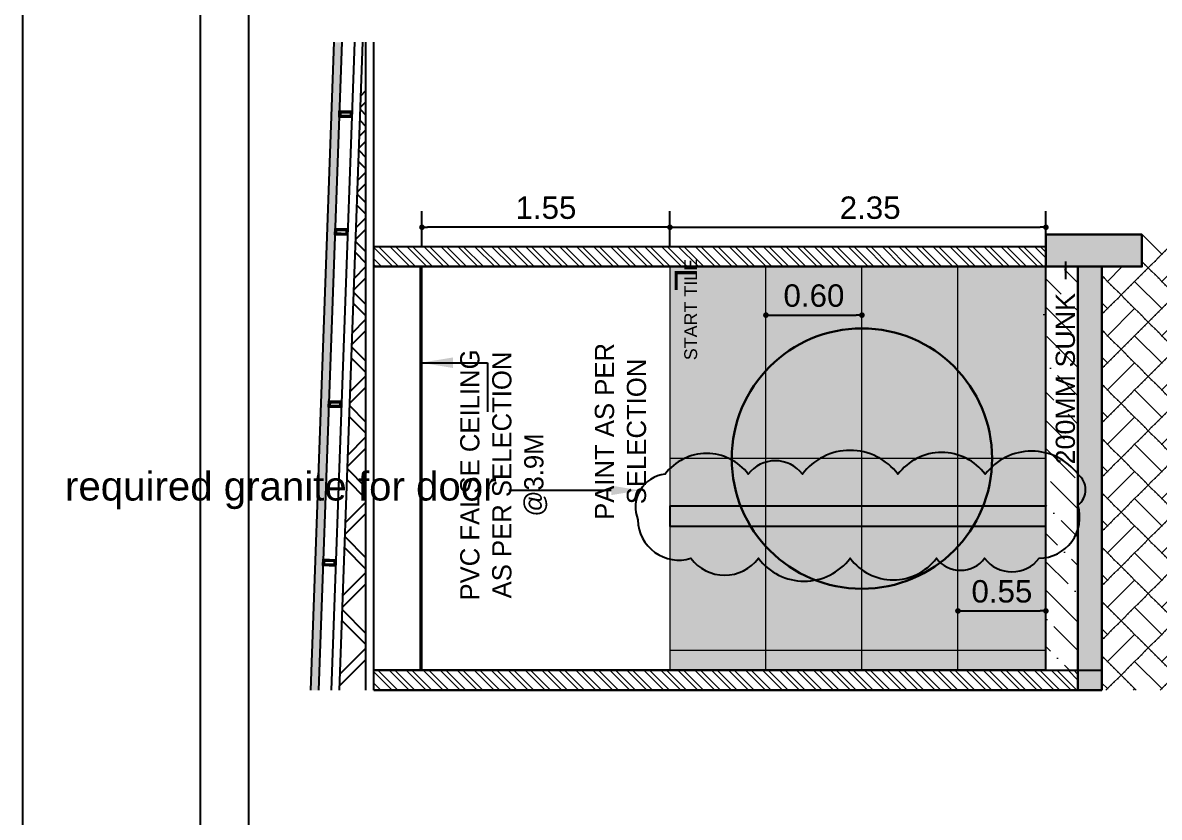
# Model space of a CAD drawing. Header units: metres. Extents: x 494 to 1845, y -666 to 1061.
# Drawn here: x 1396.85 to 1403.95, y 225.87 to 230.84 of the extents above; entities that cross this region are included whole.
import ezdxf
from ezdxf import colors
from ezdxf.entities.mleader import LeaderData, LeaderLine
from ezdxf.math import Vec2, Vec3

# ---------------------------------------------------------------- set-up
doc = ezdxf.new("R2010")
doc.units = ezdxf.units.M
doc.header["$MEASUREMENT"] = 0
doc.linetypes.add('1', pattern=[0])
doc.layers.get('Defpoints').update_dxf_attribs({"color": 12})
for name, color, linetype, lineweight in [('01 WALL', 7, 'Continuous', 25), ('ARCHITECTURAL COMMENTS', 2, 'Continuous', 30), ('DIMENSION', 8, 'Continuous', 5), ('VDA-Col-slab', 1, 'Continuous', 30), ('VDA-ELEV LINES', 8, 'Continuous', 9), ('VDA-HATCH', 8, 'Continuous', 9), ('VDA-PLUMBING', 8, 'Continuous', 13), ('VDA-WALL', 250, 'Continuous', 25), ('VDA_DARK TILES', 8, 'Continuous', 9), ('VDA_LIGHT TILES', 254, 'Continuous', 5)]:
    doc.layers.add(name, color=color, linetype=linetype, lineweight=lineweight)
for name, color, linetype in [('MLC', 6, 'Continuous'), ('SHEET', 7, 'Continuous'), ('TILES', 4, '1'), ('VDA DIMENSION', 8, 'Continuous'), ('VDA-TEXT', 250, '1'), ('VDA_CEILING', 250, 'Continuous'), ('VDA_ROOF', 250, 'Continuous')]:
    doc.layers.add(name, color=color, linetype=linetype)
doc.styles.add('arial', font='arial.ttf', dxfattribs={"height": 0.3})
doc.styles.add('RS', font='GOTHIC.TTF')
doc.styles.get("Standard").update_dxf_attribs({"font": 'arial.ttf'})
doc.dimstyles.new('ISO-25', dxfattribs={"dimtxt": 1, "dimasz": 2.5, "dimexe": 1.25, "dimexo": 0.625, "dimtad": 1, "dimtxsty": 'Standard', "dimblk": 'ARCHTICK', "dimcen": 2.5, "dimadec": 0, "dimazin": 0, "dimtfac": 1, "dimtmove": 0, "dimatfit": 3, "dimfxl": 0, "dimarcsym": 0})
doc.dimstyles.new('SMALL-1', dxfattribs={"dimtxt": 0.16, "dimasz": 0.035, "dimexe": 0, "dimexo": 0.1, "dimgap": 0.05, "dimtad": 1, "dimzin": 0, "dimdsep": 46, "dimtxsty": 'RS', "dimblk": 'DOT', "dimcen": 2.5, "dimclrd": 256, "dimclre": 256, "dimclrt": 5, "dimadec": 0, "dimazin": 0, "dimtfac": 1, "dimtdec": 3, "dimtofl": 0, "dimtmove": 0, "dimatfit": 3, "dimfxl": 0, "dimtolj": 1, "dimtzin": 0, "dimarcsym": 0})

# ---------------------------------------------------------------- blocks, each defined once
blk = doc.blocks.new('PB')
at = {"layer": 'VDA-HATCH', "lineweight": 40}
h = blk.add_hatch(color=256, dxfattribs=at)
h.dxf.hatch_style = 1
h.paths.add_polyline_path([(1495.965108275279, 261.2150828525773), (1495.765108275279, 261.2150828525773), (1495.765108275279, 260.6150828525772), (1495.965108275279, 260.6150828525772)])
at = {"layer": 'VDA-Col-slab'}
blk.add_lwpolyline([(1495.765108275279, 261.2150828525773), (1495.965108275279, 261.2150828525773), (1495.965108275279, 260.6150828525772), (1495.765108275279, 260.6150828525772)], close=True, dxfattribs=at)
blk = doc.blocks.new('AERHGAERTH')
at = {"layer": 'VDA_ROOF'}
h = blk.add_hatch(color=8, dxfattribs=at)
h.dxf.hatch_style = 1
h.paths.add_polyline_path([(8205.521816257937, -3626.214929392141), (8205.601816257937, -3626.214929392141), (8205.601816257937, -3626.174929392141), (8205.521816257937, -3626.174929392141)])
h.paths.add_polyline_path([(8205.531816257937, -3626.20492939214), (8205.591816257936, -3626.20492939214), (8205.591816257936, -3626.184929392141), (8205.531816257937, -3626.184929392141)], flags=16)
for points in [[(8205.601816257937, -3626.214929392141), (8205.521816257937, -3626.214929392141), (8205.521816257937, -3626.174929392141), (8205.601816257937, -3626.174929392141)], [(8205.591816257936, -3626.20492939214), (8205.531816257937, -3626.20492939214), (8205.531816257937, -3626.184929392141), (8205.591816257936, -3626.184929392141)]]:
    blk.add_lwpolyline(points, close=True, dxfattribs=at)
blk = doc.blocks.new('_Dot')
at = {"color": 0, "linetype": 'ByBlock', "lineweight": -2}
blk.add_line((-0.5, 0), (-1, 0), dxfattribs=at)
at = {"color": 0, "linetype": 'ByBlock', "const_width": 0.5}
blk.add_lwpolyline([(-0.25, 0, 1), (0.25, 0, 1)], format="xyb", close=True, dxfattribs=at)
blk = doc.blocks.new('*D724')
at = {"layer": 'Defpoints', "color": 0}
for p in [(1403.245954878564, 229.5613596263391), (1400.895954878563, 229.3155798591974), (1403.245954878564, 229.3155798591974)]:
    blk.add_point(p, dxfattribs=at)
at = {"layer": 'VDA DIMENSION', "color": 253, "lineweight": -2}
for p, q in [((1400.895954878563, 229.4363596263391), (1400.895954878563, 229.6613596263391)), ((1403.245954878564, 229.4363596263391), (1403.245954878564, 229.6613596263391)), ((1400.930954878563, 229.5613596263391), (1403.210954878564, 229.5613596263391))]:
    blk.add_line(p, q, dxfattribs=at)
at = {"layer": 'VDA DIMENSION', "color": 253, "lineweight": -2, "xscale": 0.035, "yscale": 0.035, "zscale": 0.035, "rotation": 180}
blk.add_blockref('_Dot', (1400.895954878563, 229.5613596263391), dxfattribs=at)
at = {"layer": 'VDA DIMENSION', "color": 253, "lineweight": -2, "xscale": 0.035, "yscale": 0.035, "zscale": 0.035}
blk.add_blockref('_Dot', (1403.245954878564, 229.5613596263391), dxfattribs=at)
at = {"layer": 'VDA DIMENSION', "color": 5, "insert": (1402.147354345159, 229.6828875935969), "char_height": 0.14, "attachment_point": 5}
blk.add_mtext('\\A1;2.35', dxfattribs=at)
blk = doc.blocks.new('*D772')
at = {"layer": 'Defpoints', "color": 0}
for p in [(1399.345954878563, 229.561359626339), (1399.345954878563, 229.1353649355979), (1400.895954878563, 229.1353649355979)]:
    blk.add_point(p, dxfattribs=at)
at = {"layer": 'VDA DIMENSION', "color": 253, "lineweight": -2}
for p, q in [((1399.345954878563, 229.436359626339), (1399.345954878563, 229.661359626339)), ((1400.895954878563, 229.436359626339), (1400.895954878563, 229.661359626339)), ((1400.860954878563, 229.561359626339), (1399.380954878563, 229.561359626339))]:
    blk.add_line(p, q, dxfattribs=at)
at = {"layer": 'VDA DIMENSION', "color": 253, "lineweight": -2, "xscale": 0.035, "yscale": 0.035, "zscale": 0.035, "rotation": 180}
blk.add_blockref('_Dot', (1399.345954878563, 229.561359626339), dxfattribs=at)
at = {"layer": 'VDA DIMENSION', "color": 253, "lineweight": -2, "xscale": 0.035, "yscale": 0.035, "zscale": 0.035}
blk.add_blockref('_Dot', (1400.895954878563, 229.561359626339), dxfattribs=at)
at = {"layer": 'VDA DIMENSION', "color": 5, "insert": (1400.120954878563, 229.6828398446201), "char_height": 0.14, "attachment_point": 5}
blk.add_mtext('\\A1;1.55', dxfattribs=at)
blk = doc.blocks.new('*D779')
at = {"layer": 'Defpoints', "color": 0}
for p in [(1401.495954878564, 229.0120651591619), (1402.095954878564, 229.0120651591619), (1402.095954878564, 229.0120651591619)]:
    blk.add_point(p, dxfattribs=at)
at = {"layer": 'VDA DIMENSION', "color": 253, "lineweight": -2}
for p, q in [((1401.495954878564, 229.1120651591619), (1401.495954878564, 229.1120651591619)), ((1402.095954878564, 229.1120651591619), (1402.095954878564, 229.1120651591619)), ((1401.530954878564, 229.0120651591619), (1402.060954878564, 229.0120651591619))]:
    blk.add_line(p, q, dxfattribs=at)
at = {"layer": 'VDA DIMENSION', "color": 253, "lineweight": -2, "xscale": 0.035, "yscale": 0.035, "zscale": 0.035, "rotation": 180}
blk.add_blockref('_Dot', (1401.495954878564, 229.0120651591619), dxfattribs=at)
at = {"layer": 'VDA DIMENSION', "color": 253, "lineweight": -2, "xscale": 0.035, "yscale": 0.035, "zscale": 0.035}
blk.add_blockref('_Dot', (1402.095954878564, 229.0120651591619), dxfattribs=at)
at = {"layer": 'VDA DIMENSION', "color": 5, "insert": (1401.795954878564, 229.1335453774429), "char_height": 0.14, "attachment_point": 5}
blk.add_mtext('\\A1;0.60', dxfattribs=at)
blk = doc.blocks.new('*D780')
at = {"layer": 'Defpoints', "color": 0}
for p in [(1402.695954878563, 227.1634025987263), (1403.245954878564, 227.1634025987263), (1403.245954878564, 227.1634025987262)]:
    blk.add_point(p, dxfattribs=at)
at = {"layer": 'VDA DIMENSION', "color": 253, "lineweight": -2}
for p, q in [((1402.695954878563, 227.2634025987263), (1402.695954878563, 227.2634025987263)), ((1403.245954878564, 227.2634025987263), (1403.245954878564, 227.2634025987263)), ((1402.730954878564, 227.1634025987262), (1403.210954878564, 227.1634025987262))]:
    blk.add_line(p, q, dxfattribs=at)
at = {"layer": 'VDA DIMENSION', "color": 253, "lineweight": -2, "xscale": 0.035, "yscale": 0.035, "zscale": 0.035, "rotation": 180}
blk.add_blockref('_Dot', (1402.695954878563, 227.1634025987262), dxfattribs=at)
at = {"layer": 'VDA DIMENSION', "color": 253, "lineweight": -2, "xscale": 0.035, "yscale": 0.035, "zscale": 0.035}
blk.add_blockref('_Dot', (1403.245954878564, 227.1634025987262), dxfattribs=at)
at = {"layer": 'VDA DIMENSION', "color": 5, "insert": (1402.970954878564, 227.2848828170072), "char_height": 0.14, "attachment_point": 5}
blk.add_mtext('\\A1;0.55', dxfattribs=at)

msp = doc.modelspace()

# ---------------------------------------------------------------- hatches: boundary and pattern name
at = {"layer": 'VDA-HATCH'}
msp.add_hatch(color=8, dxfattribs=at).paths.add_polyline_path([(1398.794932156909, 230.7177498939058), (1398.648357050076, 226.6677498937965), (1398.698389784769, 226.6677498937965), (1398.844964891601, 230.7177498939058)])
h = msp.add_hatch(dxfattribs=at)
h.set_pattern_fill('2X2BRIKS', color=256, scale=0.03, angle=135)
h.set_pattern_definition([(135, (1404.394393163106, 217.5981443952741), (-0.1697056274847714, -0.1697056274847714), [0.03, 0]), (135, (1404.309540349363, 217.5132915815315), (-0.3394112549695428, 1.039147267482592e-16), [0.24, -0.24]), (225, (1404.394393163106, 217.5981443952741), (0.1697056274847713, -0.1697056274847714), [0.03, 0]), (225, (1404.139834721879, 217.852702836501), (-1.30560079339263e-16, -0.3394112549695428), [0.24, -0.24])])
edge = h.paths.add_edge_path()
edge.add_line((1404.365874181853, 229.4405798591974), (1403.845954878564, 229.5155798591977))
edge.add_line((1403.845954878564, 229.5155798591977), (1403.845954878564, 229.3155798591974))
edge.add_line((1403.845954878564, 229.3155798591974), (1403.595954878564, 229.3155798591974))
edge.add_line((1403.595954878564, 229.3155798591974), (1403.595954878564, 228.6687621486316))
edge.add_line((1403.595954878564, 228.6687621486316), (1403.595954878564, 226.6677498937965))
edge.add_line((1403.595954878564, 226.6677498937965), (1404.081717793983, 226.6677498937965))
edge.add_arc((1412.053187176853, 225.3492795840888), 8.079770298691736, 160.4405526704718, 170.6083804833137, ccw=False)
edge.add_line((1404.439662916453, 228.0542632099036), (1404.365874181853, 229.4405798591974))
at = {"layer": 'VDA-HATCH', "lineweight": 0}
h = msp.add_hatch(dxfattribs=at)
h.set_pattern_fill('ANSI32', color=8, scale=0.2, angle=90)
h.set_pattern_definition([(135, (1916.028318638423, -1706.393704285161), (-0.05303300858899107, -0.05303300858899107), []), (135, (1916.028318638423, -1706.358348946161), (-0.05303300858899107, -0.05303300858899107), [])])
h.paths.add_polyline_path([(1403.445954878563, 226.6677498937965), (1399.045954878563, 226.6677498937965), (1399.045954878563, 226.7927498937965), (1403.445954878563, 226.7927498937965)])
h.paths.add_polyline_path([(1403.245954878564, 229.3155798591974), (1399.045954878563, 229.3155798591974), (1399.045954878563, 229.4410864757305), (1403.245954878564, 229.4400732426647)])
at = {"layer": 'VDA-HATCH'}
h = msp.add_hatch(dxfattribs=at)
h.set_pattern_fill('ANSI36', color=43, angle=90)
h.set_pattern_definition([(135, (-13771.06062903683, -40762.83097226205), (-0.243067956032876, 0.06629126073623887), [0.3125, -0.0625, 0, -0.0625])])
h.paths.add_polyline_path([(1403.445954878563, 226.7927498937965), (1403.245954878564, 226.7927498937965), (1403.245954878565, 229.3155798591974), (1403.445954878563, 229.3155798591974)])
at = {"layer": 'VDA-HATCH', "lineweight": 40}
h = msp.add_hatch(color=256, dxfattribs=at)
h.dxf.hatch_style = 1
h.paths.add_polyline_path([(1403.595954878564, 229.3155798591974), (1403.445954878563, 229.3155798591974), (1403.445954878563, 226.6677498937965), (1403.595954878564, 226.6677498937965)])
at = {"layer": 'VDA_DARK TILES', "lineweight": 25, "true_color": 0x939598}
h = msp.add_hatch(color=252, dxfattribs=at)
h.dxf.hatch_style = 1
h.paths.add_polyline_path([(1400.895954878563, 226.7927498937965), (1401.495954878564, 226.7927498937965), (1401.495954878564, 229.3155798591978), (1400.895954878563, 229.3155798591978)])
at = {"layer": 'VDA_LIGHT TILES', "lineweight": 25, "true_color": 0xbcbcbc}
h = msp.add_hatch(color=9, dxfattribs=at)
h.dxf.hatch_style = 1
h.paths.add_polyline_path([(1402.945954878425, 226.7927498939493), (1402.645954878425, 226.7927498939493), (1402.645954878425, 229.3155798591974), (1402.945954878425, 229.3155798591974)])
h.paths.add_polyline_path([(1402.345954878425, 226.7927498939493), (1401.495954878564, 226.7927498939493), (1401.495954878564, 229.3155798591974), (1402.345954878425, 229.3155798591974)])
h.paths.add_polyline_path([(1403.245954878425, 226.7927498939493), (1402.945954878425, 226.7927498939493), (1402.945954878425, 229.3155798591974), (1403.245954878425, 229.3155798591974)])
h.paths.add_polyline_path([(1402.645954878425, 226.7927498939493), (1402.345954878425, 226.7927498939493), (1402.346448743249, 229.3155798591974), (1402.646448743249, 229.3155798591974)])

# ---------------------------------------------------------------- linework, layer by layer
at = {"color": 6}
msp.add_lwpolyline([(1396.850594924157, 270.2853344653562), (1440.705251404225, 270.2853344653562), (1440.705251404225, 183.5537080275993), (1396.850594924157, 183.5537080275993)], close=True, dxfattribs=at)
at = {"layer": '01 WALL', "color": 23, "const_width": 0.02}
msp.add_lwpolyline([(1400.934661842156, 229.1683848888455), (1400.934661842156, 229.2774483059724), (1401.063453918994, 229.2774483059724)], dxfattribs=at)
at = {"layer": 'ARCHITECTURAL COMMENTS'}
msp.add_circle((1402.095954878564, 228.1155798591976), 0.8138770261812169, dxfattribs=at)
at = {"layer": 'MLC', "elevation": -1.776040133017369}
msp.add_lwpolyline([(1403.445954878564, 228.0174696281563, 0.5000000000002947), (1402.867195761159, 228.0174697672677, 0.5), (1402.320938856346, 228.0174698985668, 0.4999999999999999), (1401.723484100037, 228.0174700421719, 0.5000000000003366), (1401.385799844536, 228.0174701233382, 0.5), (1400.865086932154, 228.0174702484975, 0.5000000000001473), (1400.695954878563, 227.7317727886168, 0.5000000000003074), (1401.02642074361, 227.492470209719, 0.5000000000002691), (1401.448922040646, 227.492470108166, 0.5000000000001983), (1402.022215293004, 227.4924699703684, 0.5), (1402.561340022152, 227.4924698407836, 0.5000000000001885), (1402.862933088347, 227.4924697682923, 0.5), (1403.203656987392, 227.4924696863954, 0.5000000000005542), (1403.445954878564, 227.8243439224147, 0.4999999999992641)], format="xyb", close=True, dxfattribs=at)
msp.add_lwpolyline([(1403.245954878564, 227.8174696762286), (1400.895954878563, 227.817470241078), (1400.895954878563, 227.692470241078), (1403.245954878564, 227.6924696762286)], close=True, dxfattribs=at)
at = {"layer": 'SHEET'}
for points in [[(1414.882356584432, 240.2090723584805), (1397.960284412001, 240.2090723584805), (1397.960284412001, 216.2764274292211), (1414.882356584432, 216.2764274292211)], [(1414.581757086411, 239.9084728605458), (1398.260883910023, 239.9084728605458), (1398.260883910023, 216.5770269271557), (1414.581757086411, 216.5770269271557)]]:
    msp.add_lwpolyline(points, close=True, dxfattribs=at)
at = {"layer": 'TILES', "color": 163, "lineweight": 13, "true_color": 0x4873cb}
for p, q in [((1403.245954878564, 229.3155798591978), (1400.845954878424, 229.3155798591978, -1.776040133017369)), ((1400.895954878563, 229.3155798591974), (1400.895954878563, 226.7927498937965, -1.776077273323193)), ((1401.495954878564, 226.7927498937965), (1401.495954878564, 229.3155798591974, -1.776038915560547)), ((1402.095954878564, 226.7927498937965), (1402.095954878564, 229.3155798591974, -1.776038915560547)), ((1402.695954878563, 226.7927498937965), (1402.695954878563, 229.3155798591974, -1.776038915560547)), ((1403.245954878564, 228.1155798591976), (1400.895954878563, 228.1155798591976, -1.776115631085839)), ((1403.245954878564, 226.9155798591976), (1400.895954878563, 226.9155798591976, -1.776115631085839)), ((1403.245954878564, 226.7927498937965), (1400.845954878424, 226.7927498937965, -1.776040133017369))]:
    msp.add_line(p, q, dxfattribs=at)
at = {"layer": 'VDA-Col-slab'}
for p, q in [((1403.845954878568, 229.516593092263), (1403.245954878562, 229.516593092263, -1.776001775254723)), ((1403.445954878563, 226.6677498937965), (1403.445954878563, 229.3155798591974, -1.776001775254723)), ((1403.595954878564, 226.6677498937965), (1403.595954878564, 229.3155798591974, -1.776001775254723))]:
    msp.add_line(p, q, dxfattribs=at)
at = {"layer": 'VDA-Col-slab', "color": 18, "lineweight": -3, "true_color": 0x000000}
msp.add_line((1403.245954878564, 226.7927498937965), (1403.245954878564, 229.3915930922626, -1.776001775254723), dxfattribs=at)
at = {"layer": 'VDA-ELEV LINES'}
msp.add_line((1399.045954878564, 230.7177498939058), (1399.045954878564, 227.6426749236275, -1.776001775254723), dxfattribs=at)
at = {"layer": 'VDA-PLUMBING'}
for p, q in [((1403.227762267951, 229.0155798591972), (1403.245954878564, 229.0155798591972, -1.776001775254723)), ((1400.845954878564, 226.7927498937965), (1403.245954878703, 226.7927498937965, -1.776040133017369))]:
    msp.add_line(p, q, dxfattribs=at)
at = {"layer": 'VDA-WALL', "color": 0, "lineweight": 30}
for p, q in [((1399.045954878553, 229.4405798591978), (1403.245954878564, 229.439566626132, -1.776001775254723)), ((1399.045954878553, 229.3155798591974), (1403.245954878564, 229.3155798591974, -1.776001775254723)), ((1399.045954878563, 226.7927498937965), (1403.245954878564, 226.7927498937965, -1.776001775254723)), ((1399.045954878563, 226.6677498937965), (1403.595954878564, 226.6677498937965, -1.776001775254723))]:
    msp.add_line(p, q, dxfattribs=at)
at = {"layer": 'VDA-WALL'}
msp.add_line((1399.045954878563, 226.7927498937965), (1403.595954878564, 226.7927498937965, -1.776001775254723), dxfattribs=at)
at = {"layer": 'VDA_CEILING'}
for p, q in [((1399.335954878574, 226.7927498937965), (1399.335954878574, 229.3155798591974, -1.775996440450822)), ((1399.345954878574, 226.7927498937965), (1399.345954878574, 229.3155798591974, -1.775996440450822))]:
    msp.add_line(p, q, dxfattribs=at)
at = {"layer": 'VDA_ROOF'}
for p, q in [((1398.794932156909, 230.7177498939058), (1398.648357050076, 226.6677498937965, -1.776001775254723)), ((1398.844964891601, 230.7177498939058), (1398.698389784769, 226.6677498937965, -1.776001775254723)), ((1398.925017267108, 230.7177498939058), (1398.778442160276, 226.6677498937965, -1.776001775254723)), ((1398.9750500018, 230.7177498939058), (1398.828474894968, 226.6677498937965, -1.776001775254723)), ((1398.995954878564, 226.6677498937965), (1398.995954878564, 230.7177498939058, -1.776001775254723)), ((1399.045954878563, 226.6677498937965), (1399.045954878563, 230.7177498939058, -1.776001775254723)), ((1398.962964340588, 230.3838123722803), (1398.995954878564, 230.4168029102552, -1.776001775254723)), ((1398.960309127415, 230.310446480988), (1398.995954878564, 230.3460922321369, -1.776001775254723)), ((1398.959880985273, 230.2986165344714), (1398.995954878564, 230.2625426411805, -1.776001775254723)), ((1398.953716861146, 230.1282963262715), (1398.995954878564, 230.1705343436888, -1.776001775254723)), ((1398.957411251041, 230.2303755905845), (1398.995954878564, 230.1918319630617, -1.776001775254723)), ((1398.951061647973, 230.0549304349792), (1398.995954878564, 230.09982366557, -1.776001775254723)), ((1398.950633505831, 230.0431004884626), (1398.995954878564, 229.9977791157298, -1.776001775254723)), ((1398.948163771599, 229.9748595445757), (1398.995954878564, 229.927068437611, -1.776001775254723)), ((1398.943774888881, 229.8535908285562), (1398.995954878564, 229.9057708182381, -1.776001775254723)), ((1398.941119675708, 229.7802249372634), (1398.995954878564, 229.8350601401193, -1.776001775254723)), ((1398.940691533566, 229.7683949907463), (1398.995954878564, 229.7131316457489, -1.776001775254723)), ((1398.938221799333, 229.7001540468604), (1398.995954878564, 229.6424209676301, -1.776001775254723)), ((1398.933086266848, 229.5582547365411), (1398.995954878564, 229.6211233482567, -1.776001775254723)), ((1398.930431053674, 229.4848888452483), (1398.995954878564, 229.5504126701384, -1.776001775254723)), ((1398.930002911532, 229.4730588987317), (1398.995954878564, 229.4071069317001, -1.776001775254723)), ((1398.9275331773, 229.4048179548449), (1398.995954878564, 229.3363962535813, -1.776001775254723)), ((1398.921594921072, 229.2407386767176), (1398.995954878564, 229.3150986342084, -1.776001775254723)), ((1398.918939707899, 229.1673727854249), (1398.995954878564, 229.2443879560892, -1.776001775254723)), ((1398.918511565757, 229.1555428389083), (1398.995954878564, 229.0780995261015, -1.776001775254723)), ((1398.916041831525, 229.0873018950219), (1398.995954878564, 229.0073888479828, -1.776001775254723)), ((1398.909240566386, 228.8993769164321), (1398.995954878564, 228.9860912286098, -1.776001775254723)), ((1398.906585353212, 228.8260110251398), (1398.995954878564, 228.9153805504906, -1.776001775254723)), ((1398.903687476838, 228.7459401347364), (1398.995954878564, 228.6536727330108, -1.776001775254723)), ((1398.90615721107, 228.8141810786232), (1398.995954878564, 228.72438341113, -1.776001775254723)), ((1398.895958390154, 228.5323786252288), (1398.995954878564, 228.6323751136378, -1.776001775254723)), ((1398.89330317698, 228.459012733936), (1398.995954878564, 228.561664435519, -1.776001775254723)), ((1398.892875034839, 228.4471827874194), (1398.995954878564, 228.3441029436944, -1.776001775254723)), ((1398.890405300606, 228.378941843533), (1398.995954878564, 228.2733922655756, -1.776001775254723)), ((1398.881678712265, 228.1378184799036), (1398.995954878564, 228.2520946462022, -1.776001775254723)), ((1398.879023499091, 228.0644525886113), (1398.995954878564, 228.1813839680839, -1.776001775254723)), ((1398.878595356949, 228.0526226420947), (1398.995954878564, 227.9352631204806, -1.776001775254723)), ((1398.876125622717, 227.9843816982083), (1398.995954878564, 227.8645524423618, -1.776001775254723)), ((1398.866326619576, 227.7136265640015), (1398.995954878564, 227.8432548229884, -1.776001775254723)), ((1398.863671406402, 227.6402606727087), (1398.995954878564, 227.7725441448696, -1.776001775254723)), ((1398.863243264261, 227.6284307261926), (1398.995954878564, 227.4957191118896, -1.776001775254723)), ((1398.860773530028, 227.5601897823057), (1398.995954878564, 227.4250084337704, -1.776001775254723)), ((1398.849821572911, 227.2575775087452), (1398.995954878564, 227.4037108143975, -1.776001775254723)), ((1398.847166359737, 227.1842116174525), (1398.995954878564, 227.3330001362787, -1.776001775254723)), ((1398.846738217595, 227.1723816709363), (1398.995954878564, 227.0231650099681, -1.776001775254723)), ((1398.844268483364, 227.1041407270495), (1398.995954878564, 226.9524543318498, -1.776001775254723)), ((1398.832076984539, 226.7672788184522), (1398.995954878564, 226.9311567124764, -1.776001775254723)), ((1398.829421771365, 226.6939129271595), (1398.995954878564, 226.8604460343576, -1.776001775254723))]:
    msp.add_line(p, q, dxfattribs=at)

# ---------------------------------------------------------------- block references
at = {"layer": 'DIMENSION', "rotation": 89.99999999999999}
msp.add_blockref('PB', (1664.461037731141, -1266.449528416081), dxfattribs=at)
at = {"layer": 'VDA_ROOF'}
for p, rotation in [((-6670.173324380713, 4150.867085992439), 357.9272910585094), ((-6670.19995775245, 4150.13118463426), 357.9272910598169), ((-6670.238917604139, 4149.054689539546), 357.9272910598787), ((-6670.274774472581, 4148.06393238596), 357.9272910598069)]:
    msp.add_blockref('AERHGAERTH', p, dxfattribs=dict(at, rotation=rotation))

# ---------------------------------------------------------------- texts
at = {"layer": 'VDA-TEXT', "insert": (1400.985705465051, 229.3636601645985), "char_height": 0.08, "width": 0.8767811770899495, "attachment_point": 3, "rotation": 90, "style": 'arial'}
msp.add_mtext('START TILE ', dxfattribs=at)
at = {"layer": 'VDA-TEXT', "char_height": 0.12, "attachment_point": 2, "rotation": 89.99999999999999}
for s, insert, width in [('{\\fCentury Gothic|b0|i0|c0|p34;PAINT AS PER }{\\fCentury Gothic|b0|i0|c0|p34;SELECTION}', (1400.426613951221, 228.2851779605762), 1.33771175369111), ('{\\fCentury Gothic|b0|i0|c0|p34;PVC FALSE CEILING }{\\fCentury Gothic|b0|i0|c0|p34;AS PER SELECTION }{\\fCentury Gothic|b0|i0|c0|p34;@3.9M}', (1399.58498953613, 228.0129401138913), 1.739419190417266)]:
    msp.add_mtext(s, dxfattribs=dict(at, insert=insert, width=width))

# ---------------------------------------------------------------- dimensions: what is measured, and where the dimension line sits
at = {"layer": 'VDA DIMENSION'}
for base, p1, p2, picture, middle in [((1399.345954878563, 229.561359626339, -1.775963417492076), (1400.895954878563, 229.1353649355979, -0.1268716617879257), (1399.345954878563, 229.1353649355979, -1.776077273323193), '*D772', (1400.120954878563, 229.6828398446201, -1.775963417492076)), ((1402.095954878564, 229.0120651591619, -1.562292938063569), (1401.495954878564, 229.0120651591619, -1.562368582600904), (1402.095954878564, 229.0120651591619, -1.562368582600904), '*D779', (1401.795954878564, 229.1335453774429, -1.562292938063569)), ((1403.245954878564, 227.1634025987262, -1.775963417492076), (1402.695954878563, 227.1634025987263, -0.2609346000884736), (1403.245954878564, 227.1634025987263, -1.776039954149323), '*D780', (1402.970954878564, 227.2848828170072, -1.775963417492076))]:
    dim = msp.add_linear_dim(base=base, p1=p1, p2=p2, dimstyle='ISO-25', override={"dimtxt": 0.14, "dimasz": 0.035, "dimexe": 0.1, "dimexo": 0.1, "dimgap": 0.05, "dimzin": 1, "dimdsep": 46, "dimblk": 'Dot', "dimclrd": 253, "dimclre": 253, "dimclrt": 5, "dimfxl": 0.125, "dimfxlon": 1, "dimtolj": 1, "dimarcsym": 1}, dxfattribs=at)
    dim.commit()
    dim.dimension.update_dxf_attribs({"geometry": picture, "text_midpoint": middle})
dim = msp.add_linear_dim(base=(1403.245954878564, 229.5613596263391, -1.776040133017369), p1=(1400.895954878563, 229.3155798591974, -1.776078490780015), p2=(1403.245954878564, 229.3155798591974, -1.776001775254723), angle=180, dimstyle='ISO-25', override={"dimtxt": 0.14, "dimasz": 0.035, "dimexe": 0.1, "dimexo": 0.1, "dimgap": 0.05, "dimzin": 1, "dimdsep": 46, "dimblk": 'Dot', "dimclrd": 253, "dimclre": 253, "dimclrt": 5, "dimfxl": 0.125, "dimfxlon": 1, "dimtolj": 1, "dimarcsym": 1}, dxfattribs=at)
dim.commit()
dim.dimension.update_dxf_attribs({"geometry": '*D724', "text_midpoint": (1402.147354345159, 229.5613596263391, -1.776040133017369), "dimtype": 160})

# ---------------------------------------------------------------- leaders
at = {"layer": 'MLC'}
ml = msp.add_multileader_mtext('Standard', dxfattribs=at)
ml.set_content('required granite for door', color=256)
ml.set_leader_properties()
ml.build(insert=Vec2(0, 0))
ml.multileader.update_dxf_attribs({"dogleg_length": 0.36, "arrow_head_size": 0.18})
ctx = ml.context
ctx.base_point, ctx.char_height, ctx.arrow_head_size, ctx.landing_gap_size, ctx.plane_origin = Vec3(1397.024836252993, 227.9169045319549, -1.776040133017369), 0.18, 0.18, 0.09, Vec3(1400.709096540389, 227.9169045319549, -1.776040133017369)
notes = []
notes.append((ctx, [(0, (1, 1, 0), (1400.249733933756, 227.9169045319549, -1.776040133017369), (-1, 0), 0.36, [(0, [(1400.709096540389, 227.9169045319549, -1.776040133017369)], 0, [])])]))
ctx.mtext.insert, ctx.mtext.flow_direction = Vec3(1397.114836252993, 228.0333642863887, -1.776040133017369), 5
at = {"layer": 'VDA-TEXT'}
msp.add_leader([(1399.339599689542, 228.7146716620022, -1.775892036770685), (1399.755441425843, 228.7146716620022, -1.775892036770685), (1399.755441425843, 228.4084883381296, -1.775892036770685)], dimstyle='SMALL-1', override={"dimasz": 0.2, "dimtad": 0, "dimclrd": 8, "dimfxl": 0}, dxfattribs=at)
ml = msp.add_multileader_mtext('Standard', dxfattribs=at)
ml.set_content('200MM SUNK', color=256)
ml.set_leader_properties()
ml.build(insert=Vec2(0, 0))
ml.multileader.update_dxf_attribs({"dogleg_length": 0.36, "arrow_head_size": 0.11})
ctx = ml.context
ctx.base_point, ctx.char_height, ctx.arrow_head_size, ctx.landing_gap_size, ctx.plane_origin, ctx.plane_x_axis, ctx.plane_y_axis = Vec3(1403.368249597599, 227.991664876497, -1.776001775254723), 0.12, 0.11, 0.09, Vec3(1403.392223460633, 225.4994957086934, -1.776001775254723), Vec3(6.123233995736766e-17, 1), Vec3(-1, 6.123233995736766e-17)
ctx.text_align_type = 1
notes.append((ctx, [(0, (1, 1, 0), (1403.368249597599, 229.2377494603988, -1.776001775254723), (-6.123233995736766e-17, -1), 9.980904991380157e-14, [(0, [(1403.368249597599, 229.2377494603987, -1.776001775254723)], 0, [])])]))
ctx.mtext.insert, ctx.mtext.text_direction, ctx.mtext.rotation, ctx.mtext.alignment, ctx.mtext.flow_direction = Vec3(1403.307226405239, 228.6147071684479, -1.776001775254723), Vec3(6.123233995736766e-17, 1), 1.570796326794897, 2, 5
for ctx, leaders in notes:
    for number, flags, end, landing, length, lines in leaders:
        leader = LeaderData()
        leader.index, (leader.has_last_leader_line, leader.has_dogleg_vector, leader.attachment_direction) = number, flags
        leader.last_leader_point, leader.dogleg_vector, leader.dogleg_length = Vec3(end), Vec3(landing), length
        for number, points, colour, breaks in lines:
            line = LeaderLine()
            line.index, line.vertices, line.color, line.breaks = number, Vec3.list(points), colors.encode_raw_color(colour), breaks
            leader.lines.append(line)
        ctx.leaders.append(leader)

doc.saveas('drawing.dxf')
